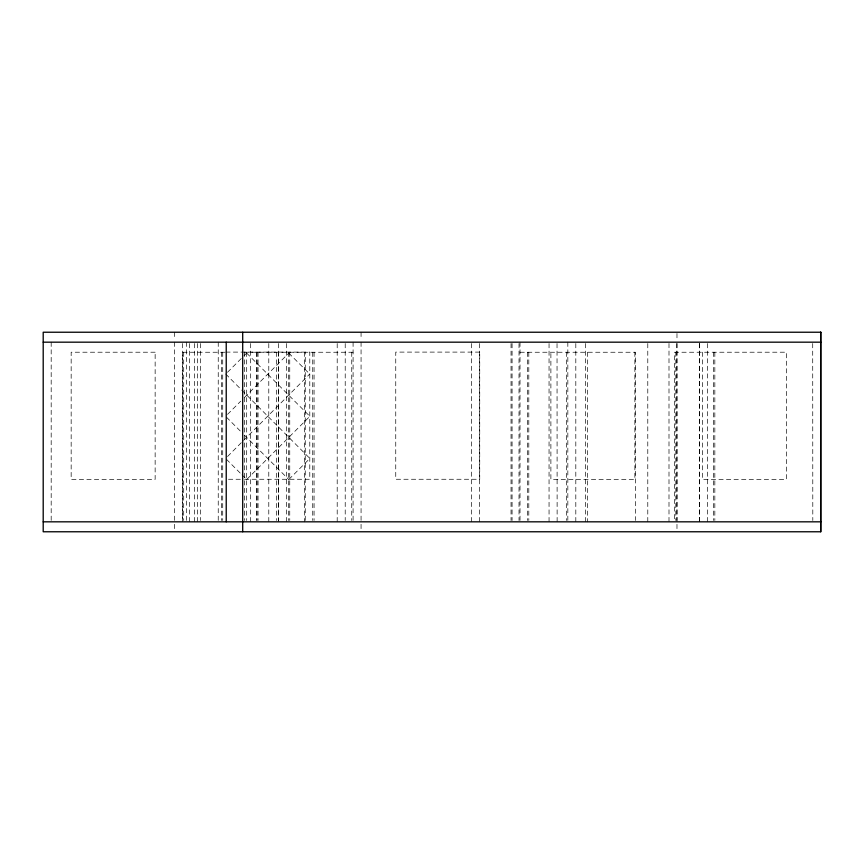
<?xml version="1.0" encoding="UTF-8"?>
<svg xmlns="http://www.w3.org/2000/svg" width="864" height="864" viewBox="0 0 864 864"><rect width="100%" height="100%" fill="white"/><g stroke="black" fill="none" stroke-linecap="round" stroke-linejoin="round"><path stroke-width="0.65" stroke-dasharray="4.32 3.24" d="M227.556 456.494L242.676 441.31M243.626 440.37L309.787 373.982M227.491 372.287L243.065 356.724M243.983 355.806L246.726 353.052M227.545 414.364L240.754 401.166M244.534 397.386L288.857 353.052M246.726 479.455L309.928 416.254M288.857 479.455L309.928 458.384M225.806 352.102L309.787 352.102L309.787 479.261L244.469 479.261M224.899 352.242L182.369 352.242L182.369 520.474M244.026 352.21L304.592 352.242L304.592 521.824M353.084 352.242L305.262 352.242L305.262 521.824M520.009 352.242L635.396 352.242L635.396 520.474M228.474 479.261L243.13 479.261M288.716 353.052L309.787 374.123M246.586 353.052L309.787 416.254M226.465 417.193L240.613 431.341M244.382 435.121L288.716 479.455M226.433 459.302L241.088 473.958M242.006 474.876L246.586 479.455M225.666 373.982L240.786 389.156M241.736 390.096L309.787 458.384M676.922 343.44L676.955 520.474M812.711 343.516L812.808 520.484M714.841 352.242L714.841 520.474M713.513 352.242L713.513 520.474M707.368 343.516L707.368 521.824M702.41 352.199L702.41 479.358L786.391 479.358L786.391 352.199L674.492 352.242L674.492 520.474M699.473 343.516L699.473 521.824M699.354 343.516L699.354 521.824M676.976 333.472L676.976 339.692M676.922 343.516L676.976 521.824M676.976 524.308L676.976 531.77M675.821 352.242L675.821 520.474M668.995 343.44L668.995 521.824M647.784 343.516L647.784 521.824M634.867 352.199L634.867 479.358L550.886 479.358L550.886 352.199M587.574 352.242L587.574 521.824M585.576 343.516L585.576 521.824M575.813 343.516L575.813 521.824M567.832 342.176L567.832 520.484M566.503 352.242L566.503 520.474M557.032 343.516L557.129 521.824M549.05 343.516L549.05 521.824M528.8 352.242L528.8 520.474M527.483 352.242L527.483 520.474M520.009 342.176L520.009 521.824M519.016 343.516L519.016 520.484M512.071 343.516L512.071 520.484M511.045 343.516L511.045 520.484M479.38 343.516L479.38 521.824M471.398 343.516L471.377 521.824M361.066 332.23L361.066 339.692M361.066 342.176L361.066 521.824M361.066 524.308L361.066 531.77M353.084 342.176L353.084 520.484M351.756 352.242L351.756 520.474M345.211 343.516L345.211 520.484M337.198 343.516L337.198 521.824M314.064 352.242L314.064 520.474M312.736 352.242L312.736 520.474M289.753 352.242L289.753 520.474M288.684 352.242L288.684 520.474M286.546 343.516L286.546 521.824M278.618 352.21L278.618 520.474M278.564 343.516L278.564 521.824M276.383 352.21L276.383 520.474M268.79 343.516L268.79 521.824M258.055 352.242L258.055 520.474M256.975 352.242L256.975 520.474M256.77 352.242L256.77 520.474M250.679 343.516L250.679 521.824M246.683 352.21L246.683 520.474M244.447 352.21L244.447 520.474M222.718 352.242L222.718 520.474M221.389 352.242L221.389 520.474M218.236 342.176L218.236 521.824M200.534 343.516L200.534 520.484M197.381 343.516L197.381 521.824M194.627 343.516L194.627 521.824M189.4 343.516L189.4 521.824M186.581 342.176L186.581 520.484M183.697 352.242L183.697 520.474M182.509 343.516L182.509 521.824M174.517 332.23L174.517 339.692M174.517 342.176L174.517 520.484M174.517 524.308L174.517 531.77M51.181 342.176L51.181 520.484M479.736 352.102L395.755 352.102L395.755 479.261L479.736 479.261L479.736 352.102M155.142 352.21L71.161 352.21L71.161 479.358L155.142 479.358L155.142 352.21"/><path stroke-width="1.3" d="M43.2 342.176L820.8 342.176M43.2 521.824L820.8 521.824M820.692 332.23L820.692 531.77M242.698 332.23L242.698 531.77M226.228 342.176L226.228 521.824M820.8 332.23L43.2 332.23L43.2 531.77L820.8 531.77L820.8 332.23"/></g></svg>
